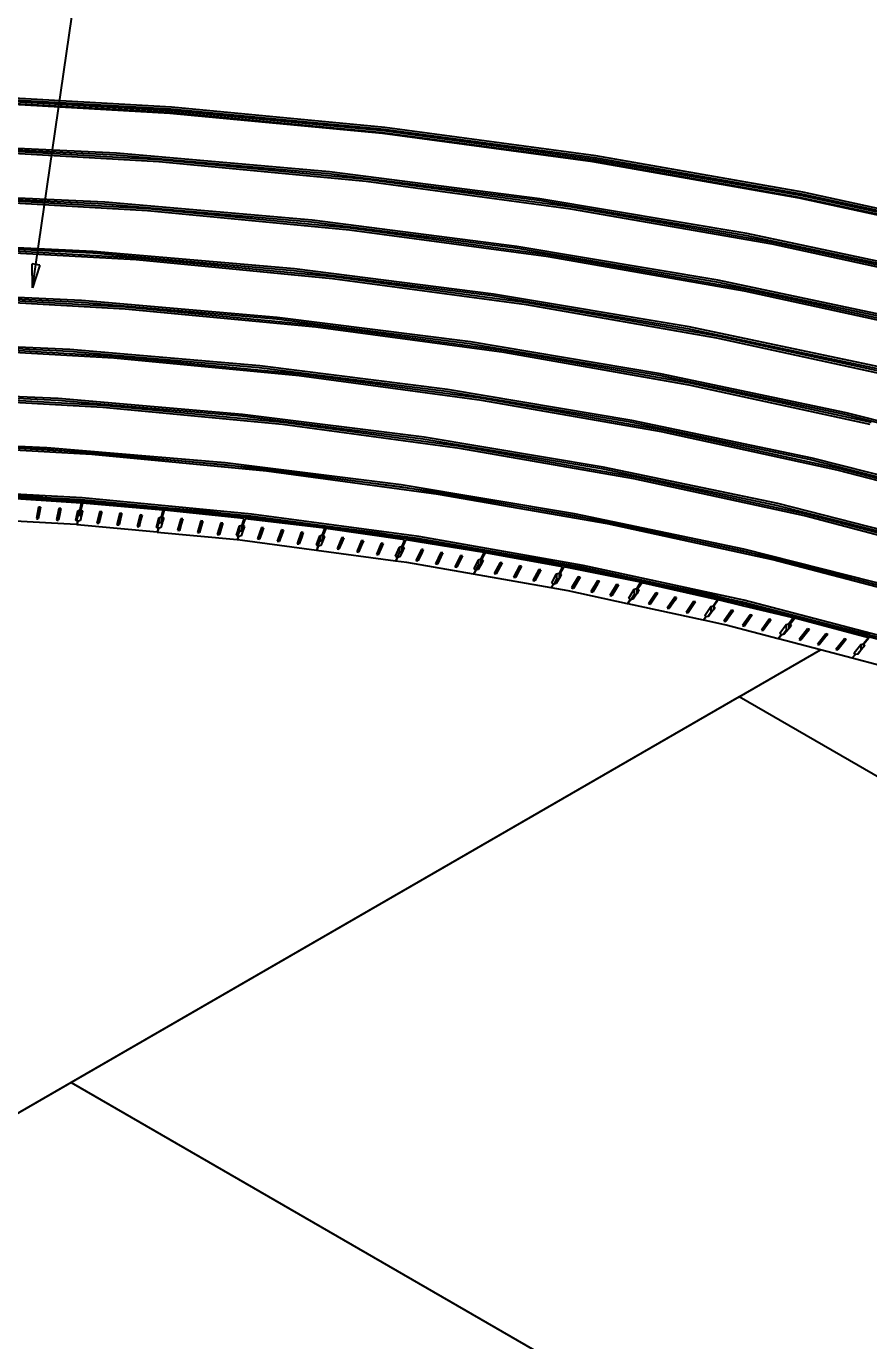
# Model space of a CAD drawing. Header units: centimetres. Extents: x -292707 to 138715, y -53922 to 66277.
# Drawn here: x 87452 to 88699, y -13371 to -11426 of the extents above; entities that cross this region are included whole.
import ezdxf
from ezdxf import colors
from ezdxf.entities.mleader import LeaderData, LeaderLine
from ezdxf.math import Vec2, Vec3

# ---------------------------------------------------------------- set-up
doc = ezdxf.new("R2010")
doc.units = ezdxf.units.CM
doc.layers.add('A-ALINE-7', color=119, linetype='Continuous')
doc.styles.add('Scale 500', font='GOTHICB.TTF', dxfattribs={"height": 175})

# ---------------------------------------------------------------- blocks, each defined once
blk = doc.blocks.new('A$Cbf84a4b9')
at = {"layer": 'A-ALINE-7'}
for p, q in [((6421.3, 8953.1), (6103.1, 8971.2)), ((6422.1, 8955.4), (6103.5, 8973.5)), ((6422.8, 8958.3), (6103.9, 8976.4)), ((6420.4, 8949.1), (6102.6, 8967.2)), ((6420.7, 8950.3), (6102.7, 8968.3)), ((6736.9, 8923.1), (6421.3, 8953.1)), ((6737.9, 8925.3), (6422.1, 8955.4)), ((6738.9, 8928.1), (6422.8, 8958.3)), ((6735.5, 8919.1), (6420.4, 8949.1)), ((6735.9, 8920.2), (6420.7, 8950.3)), ((7046.5, 8877.2), (6735.5, 8919.1)), ((7047, 8878.4), (6735.9, 8920.2)), ((7048.3, 8881.1), (6736.9, 8923.1)), ((7049.6, 8883.3), (6737.9, 8925.3)), ((7051, 8886.1), (6738.9, 8928.1)), ((6341.1, 8887.3), (6023.8, 8902.7)), ((6341.8, 8890.2), (6024.1, 8905.6)), ((6404.1, 8877.5), (6094.4, 8895.1)), ((6404.7, 8880.4), (6094.8, 8898)), ((6656, 8859.7), (6341.1, 8887.3)), ((6657.1, 8862.6), (6341.8, 8890.2)), ((6711.1, 8848.3), (6404.1, 8877.5)), ((6712.1, 8851.1), (6404.7, 8880.4)), ((7352.1, 8823.7), (7046.5, 8877.2)), ((7352.7, 8824.8), (7047, 8878.4)), ((7354.3, 8827.6), (7048.3, 8881.1)), ((7355.9, 8829.7), (7049.6, 8883.3)), ((7357.6, 8832.4), (7051, 8886.1)), ((6967, 8820), (6656, 8859.7)), ((6968.4, 8822.8), (6657.1, 8862.6)), ((7014.1, 8807.5), (6711.1, 8848.3)), ((7015.4, 8810.3), (6712.1, 8851.1)), ((6323.8, 8814.7), (6015, 8829.6)), ((6324.5, 8817.5), (6015.4, 8832.4)), ((6387.5, 8804.8), (6086.1, 8821.9)), ((6388.2, 8807.7), (6086.5, 8824.8)), ((6631.2, 8790.8), (6324.5, 8817.5)), ((7272.7, 8768.4), (6967, 8820)), ((7274.4, 8771.1), (6968.4, 8822.8)), ((7650.9, 8758.8), (7352.1, 8823.7)), ((7651.7, 8759.8), (7352.7, 8824.8)), ((7653.6, 8762.5), (7354.3, 8827.6)), ((7655.4, 8764.6), (7355.9, 8829.7)), ((7657.4, 8767.2), (7357.6, 8832.4)), ((6630.1, 8787.9), (6323.8, 8814.7)), ((6686.3, 8776.3), (6387.5, 8804.8)), ((6687.3, 8779.2), (6388.2, 8807.7)), ((7311.9, 8755.3), (7014.1, 8807.5)), ((7313.5, 8758.1), (7015.4, 8810.3)), ((6932.7, 8749.4), (6630.1, 8787.9)), ((6934, 8752.2), (6631.2, 8790.8)), ((6981.2, 8736.6), (6686.3, 8776.3)), ((6982.5, 8739.4), (6687.3, 8779.2)), ((6307.2, 8744.9), (6006.7, 8759.3)), ((7571.8, 8705.1), (7272.7, 8768.4)), ((7573.8, 8707.8), (7274.4, 8771.1)), ((7605, 8694.7), (7313.5, 8758.1)), ((6306.5, 8742), (6006.4, 8756.4)), ((6370.9, 8732.1), (6077.8, 8748.7)), ((6371.6, 8734.9), (6078.2, 8751.6)), ((6604.3, 8716.1), (6306.5, 8742)), ((6605.3, 8719), (6307.2, 8744.9)), ((7230.1, 8699.3), (6932.7, 8749.4)), ((7231.8, 8702), (6934, 8752.2)), ((7272.6, 8688.6), (6982.5, 8739.4)), ((7603.1, 8692.1), (7311.9, 8755.3)), ((6661.5, 8704.4), (6370.9, 8732.1)), ((6662.5, 8707.2), (6371.6, 8734.9)), ((6899.7, 8681.6), (6605.3, 8719)), ((7271, 8685.9), (6981.2, 8736.6)), ((6898.4, 8678.8), (6604.3, 8716.1)), ((6948.4, 8665.8), (6661.5, 8704.4)), ((6949.6, 8668.6), (6662.5, 8707.2)), ((7521.1, 8637.9), (7230.1, 8699.3)), ((7523.1, 8640.5), (7231.8, 8702)), ((6289.2, 8669.4), (5997.7, 8683.2)), ((6289.9, 8672.2), (5998, 8686.1)), ((7187.5, 8630.2), (6898.4, 8678.8)), ((7189.2, 8632.9), (6899.7, 8681.6)), ((7554.4, 8624.3), (7271, 8685.9)), ((7556.4, 8627), (7272.6, 8688.6)), ((6354.4, 8659.3), (6069.6, 8675.5)), ((6355, 8662.2), (6069.9, 8678.4)), ((6578.4, 8644.3), (6289.2, 8669.4)), ((6579.4, 8647.1), (6289.9, 8672.2)), ((6636.7, 8632.4), (6354.4, 8659.3)), ((6637.7, 8635.2), (6355, 8662.2)), ((7230.2, 8616.4), (6948.4, 8665.8)), ((7231.8, 8619.1), (6949.6, 8668.6)), ((6864.1, 8608.2), (6578.4, 8644.3)), ((6865.5, 8611), (6579.4, 8647.1)), ((6915.5, 8594.9), (6636.7, 8632.4)), ((6916.8, 8597.7), (6637.7, 8635.2)), ((7470.4, 8570.6), (7187.5, 8630.2)), ((7472.4, 8573.2), (7189.2, 8632.9)), ((6272, 8596.7), (5989.1, 8610.1)), ((6272.6, 8599.6), (5989.4, 8612.9)), ((6337.8, 8586.6), (6061.3, 8602.3)), ((6338.4, 8589.4), (6061.6, 8605.2)), ((7145, 8561.1), (6864.1, 8608.2)), ((7146.7, 8563.8), (6865.5, 8611)), ((7505.8, 8556.5), (7230.2, 8616.4)), ((7507.7, 8559.2), (7231.8, 8619.1)), ((6552.6, 8572.5), (6272, 8596.7)), ((6553.7, 8575.3), (6272.6, 8599.6)), ((6612, 8560.5), (6337.8, 8586.6)), ((6612.9, 8563.3), (6338.4, 8589.4)), ((7189.3, 8546.9), (6915.5, 8594.9)), ((7190.9, 8549.7), (6916.8, 8597.7)), ((6829.9, 8537.5), (6552.6, 8572.5)), ((6831.3, 8540.3), (6553.7, 8575.3)), ((6883.9, 8526.8), (6612.9, 8563.3)), ((7421.8, 8506), (7146.7, 8563.8)), ((6882.6, 8524), (6612, 8560.5)), ((7419.8, 8503.3), (7145, 8561.1)), ((7457.2, 8488.7), (7189.3, 8546.9)), ((7459.1, 8491.4), (7190.9, 8549.7)), ((6254.7, 8524), (5980.5, 8536.9)), ((6255.4, 8526.9), (5980.8, 8539.8)), ((6321.2, 8513.8), (6053, 8529.1)), ((6321.9, 8516.7), (6053.3, 8532)), ((6526.9, 8500.7), (6254.7, 8524)), ((6527.9, 8503.5), (6255.4, 8526.9)), ((7102.5, 8492), (6829.9, 8537.5)), ((7104.2, 8494.7), (6831.3, 8540.3)), ((7148.5, 8477.5), (6882.6, 8524)), ((7150.1, 8480.2), (6883.9, 8526.8)), ((6587.2, 8488.5), (6321.2, 8513.8)), ((6588.2, 8491.3), (6321.9, 8516.7)), ((6797.1, 8469.7), (6527.9, 8503.5)), ((7689.7, 8437.6), (7421.8, 8506)), ((6795.7, 8466.9), (6526.9, 8500.7)), ((6849.7, 8453.2), (6587.2, 8488.5)), ((6851, 8456), (6588.2, 8491.3)), ((7369.3, 8436), (7102.5, 8492)), ((7371.3, 8438.7), (7104.2, 8494.7)), ((7687.4, 8435.1), (7419.8, 8503.3)), ((6238.3, 8454.2), (5972.3, 8466.6)), ((7060.1, 8422.8), (6795.7, 8466.9)), ((7061.8, 8425.6), (6797.1, 8469.7)), ((7408.6, 8421), (7148.5, 8477.5)), ((7410.5, 8423.6), (7150.1, 8480.2)), ((6237.6, 8451.4), (5972, 8463.7)), ((6305.3, 8444), (6045, 8458.8)), ((6306, 8446.8), (6045.3, 8461.6)), ((6501.2, 8428.9), (6237.6, 8451.4)), ((6502.2, 8431.7), (6238.3, 8454.2)), ((6564.4, 8422.2), (6306, 8446.8)), ((7107.6, 8408), (6849.7, 8453.2)), ((7109.3, 8410.7), (6851, 8456)), ((6563.4, 8419.4), (6305.3, 8444)), ((6761.6, 8396.2), (6501.2, 8428.9)), ((6763, 8399), (6502.2, 8431.7)), ((7629, 8369.9), (7369.3, 8436)), ((7631.3, 8372.5), (7371.3, 8438.7)), ((6818.1, 8385.1), (6563.4, 8419.4)), ((6819.4, 8387.9), (6564.4, 8422.2)), ((7318.8, 8368.7), (7060.1, 8422.8)), ((7320.7, 8371.4), (7061.8, 8425.6)), ((7359.9, 8353.2), (7107.6, 8408)), ((7361.8, 8355.8), (7109.3, 8410.7)), ((7661.7, 8354.7), (7408.6, 8421)), ((7663.9, 8357.3), (7410.5, 8423.6)), ((6221.1, 8381.6), (5963.8, 8393.4)), ((6290, 8376.9), (6037.3, 8391.3)), ((6290, 8374.5), (6037.3, 8388.8)), ((6290.7, 8379.8), (6037.7, 8394.2)), ((7017.7, 8353.7), (6761.6, 8396.2)), ((7019.4, 8356.4), (6763, 8399)), ((7070, 8344), (6819.4, 8387.9)), ((6289.4, 8372), (6170.2, 8380)), ((6476.5, 8359.8), (6221.1, 8381.6)), ((6289.4, 8372), (6287.4, 8362.3)), ((6289.4, 8366.3), (6289.4, 8372)), ((6540.5, 8353), (6290, 8376.9)), ((6540.5, 8350.6), (6290, 8374.5)), ((6290, 8366.7), (6290, 8374.5)), ((6291.3, 8371.9), (6290, 8366.7)), ((6541.5, 8355.9), (6290.7, 8379.8)), ((6410.1, 8361.7), (6291.3, 8371.9)), ((7068.4, 8341.3), (6818.1, 8385.1)), ((7570.6, 8304.8), (7318.8, 8368.7)), ((7572.9, 8307.3), (7320.7, 8371.4)), ((6226.3, 8366.4), (6222.9, 8349.2)), ((6222.9, 8349.2), (6224.5, 8349.1)), ((6226.3, 8358.2), (6224.5, 8349.1)), ((6224.5, 8349.1), (6225.8, 8349)), ((6227.7, 8358.1), (6225.8, 8349)), ((6229.3, 8366.2), (6226.3, 8366.4)), ((6226.3, 8366.4), (6226.3, 8358.2)), ((6227.7, 8358.1), (6226.3, 8358.2)), ((6229.3, 8366.2), (6227.7, 8358.1)), ((6256.1, 8364.4), (6252.7, 8347.2)), ((6256.1, 8356.2), (6254.3, 8347.1)), ((6257.5, 8356.1), (6255.6, 8347)), ((6259.1, 8364.2), (6256.1, 8364.4)), ((6256.1, 8364.4), (6256.1, 8356.2)), ((6257.5, 8356.1), (6256.1, 8356.2)), ((6259.1, 8364.2), (6257.5, 8356.1)), ((6281.3, 8347), (6284.1, 8360.7)), ((6282.8, 8345.9), (6284.1, 8352.6)), ((6284.1, 8360.7), (6287.4, 8362.3)), ((6284.1, 8360.7), (6284.1, 8352.6)), ((6284.1, 8352.6), (6287.4, 8354.1)), ((6287.4, 8362.3), (6287.4, 8354.1)), ((6287.4, 8354.1), (6288.2, 8358.1)), ((6288.6, 8349.2), (6287.9, 8346.5)), ((6288.2, 8358.1), (6288.6, 8361.5)), ((6288.6, 8361.5), (6289.4, 8365.5)), ((6288.6, 8361.5), (6288.6, 8349.2)), ((6289.4, 8352.4), (6288.6, 8349.2)), ((6289.4, 8364.2), (6288.9, 8362.1)), ((6288.9, 8362.1), (6291.4, 8360.2)), ((6288.9, 8362.1), (6288.9, 8354)), ((6288.9, 8354), (6289.4, 8353.6)), ((6289.9, 8366.3), (6289.4, 8366.3)), ((6289.4, 8365.5), (6289.4, 8366.3)), ((6289.9, 8366.3), (6289.4, 8364.2)), ((6289.4, 8365.5), (6289.4, 8364.2)), ((6289.4, 8353.6), (6289.4, 8352.4)), ((6289.4, 8353.6), (6289.6, 8353.4)), ((6289.6, 8353.4), (6289.4, 8352.4)), ((6291.4, 8360.2), (6289.6, 8353.4)), ((6290, 8366.7), (6289.9, 8366.3)), ((6317.1, 8359.7), (6312.7, 8342.6)), ((6317.1, 8351.6), (6314.7, 8342.4)), ((6318, 8351.5), (6315.6, 8342.4)), ((6320, 8359.5), (6317.1, 8359.7)), ((6317.1, 8359.7), (6317.1, 8351.6)), ((6318, 8351.5), (6317.1, 8351.6)), ((6320, 8359.5), (6318, 8351.5)), ((6346.7, 8357.2), (6342.3, 8340.1)), ((6346.7, 8349), (6344.4, 8339.9)), ((6347.7, 8349), (6345.3, 8339.8)), ((6349.7, 8357), (6346.7, 8357.2)), ((6346.7, 8357.2), (6346.7, 8349)), ((6347.7, 8349), (6346.7, 8349)), ((6349.7, 8357), (6347.7, 8349)), ((6376.4, 8354.7), (6372, 8337.5)), ((6379.4, 8354.4), (6376.4, 8354.7)), ((6376.4, 8354.7), (6376.4, 8346.5)), ((6379.4, 8354.4), (6377.3, 8346.4)), ((6400.6, 8336.8), (6404.2, 8350.5)), ((6404.2, 8350.5), (6407.6, 8352)), ((6404.2, 8350.5), (6404.2, 8342.4)), ((6410.1, 8361.7), (6407.6, 8352)), ((6407.6, 8352), (6407.6, 8343.8)), ((6407.6, 8343.8), (6408.6, 8347.8)), ((6408.6, 8347.8), (6409, 8350.6)), ((6410.1, 8355.4), (6409, 8351.9)), ((6409, 8351.9), (6411.4, 8349.9)), ((6409, 8351.9), (6409, 8350.6)), ((6409, 8350.6), (6409, 8343.7)), ((6411.4, 8349.9), (6409.4, 8343.4)), ((6410.1, 8355.4), (6410.1, 8361.7)), ((6411.9, 8361.5), (6410.1, 8355.4)), ((6530.1, 8349.4), (6411.9, 8361.5)), ((6437, 8349), (6431.7, 8331.9)), ((6440, 8348.7), (6437, 8349)), ((6437, 8349), (6437, 8340.8)), ((6440, 8348.7), (6437.5, 8340.8)), ((6728.9, 8328.4), (6476.5, 8359.8)), ((6530.1, 8349.4), (6527.1, 8339.7)), ((6530.1, 8343.8), (6530.1, 8349.4)), ((6532, 8349.1), (6530.1, 8343.8)), ((6540.5, 8348.1), (6532, 8349.1)), ((6787.8, 8319.8), (6540.5, 8353)), ((6787.8, 8317.3), (6540.5, 8350.6)), ((6540.5, 8348.1), (6540.5, 8350.6)), ((6649.4, 8334.9), (6540.5, 8348.1)), ((6789.1, 8322.6), (6541.5, 8355.9)), ((7268.3, 8301.4), (7017.7, 8353.7)), ((7270.3, 8304.1), (7019.4, 8356.4)), ((7605.4, 8288.9), (7359.9, 8353.2)), ((7607.7, 8291.5), (7361.8, 8355.8)), ((6281.7, 8340.4), (6163.5, 8347.1)), ((6252.7, 8347.2), (6254.3, 8347.1)), ((6254.3, 8347.1), (6255.6, 8347)), ((6282.8, 8345.9), (6281.3, 8347)), ((6283, 8340.3), (6281.7, 8340.4)), ((6284, 8345.1), (6282.8, 8345.9)), ((6284, 8345.1), (6283, 8340.3)), ((6283.2, 8340.2), (6283, 8340.3)), ((6284, 8343), (6283.2, 8340.2)), ((6401.7, 8329), (6283.2, 8340.2)), ((6284, 8345.1), (6284, 8343)), ((6284.5, 8345), (6284, 8343)), ((6287.9, 8346.5), (6284.5, 8345)), ((6312.7, 8342.6), (6314.7, 8342.4)), ((6314.7, 8342.4), (6315.6, 8342.4)), ((6342.3, 8340.1), (6344.4, 8339.9)), ((6344.4, 8339.9), (6345.3, 8339.8)), ((6372, 8337.5), (6374.1, 8337.4)), ((6376.4, 8346.5), (6374.1, 8337.4)), ((6374.1, 8337.4), (6375, 8337.3)), ((6377.3, 8346.4), (6375, 8337.3)), ((6377.3, 8346.4), (6376.4, 8346.5)), ((6402.4, 8335.5), (6400.6, 8336.8)), ((6403.2, 8334.9), (6401.7, 8329)), ((6401.9, 8328.9), (6401.7, 8329)), ((6403.2, 8333.2), (6401.9, 8328.9)), ((6520.3, 8317.7), (6401.9, 8328.9)), ((6402.4, 8335.5), (6404.2, 8342.4)), ((6403.2, 8334.9), (6402.4, 8335.5)), ((6403.2, 8334.9), (6403.2, 8333.2)), ((6403.7, 8334.8), (6403.2, 8333.2)), ((6407.2, 8336.2), (6403.7, 8334.8)), ((6404.2, 8342.4), (6407.6, 8343.8)), ((6409, 8342.3), (6407.2, 8336.2)), ((6409, 8343.7), (6409, 8343.6)), ((6409, 8343.6), (6409, 8342.3)), ((6409, 8343.6), (6409.4, 8343.4)), ((6409.4, 8343.4), (6409, 8342.3)), ((6431.7, 8331.9), (6434.2, 8331.7)), ((6437, 8340.8), (6434.2, 8331.7)), ((6434.2, 8331.7), (6434.7, 8331.6)), ((6437.5, 8340.8), (6434.7, 8331.6)), ((6437.5, 8340.8), (6437, 8340.8)), ((6466.5, 8345.9), (6461.3, 8328.9)), ((6461.3, 8328.9), (6463.7, 8328.6)), ((6466.5, 8337.8), (6463.7, 8328.6)), ((6463.7, 8328.6), (6464.2, 8328.6)), ((6467, 8337.7), (6464.2, 8328.6)), ((6469.5, 8345.6), (6466.5, 8345.9)), ((6466.5, 8345.9), (6466.5, 8337.8)), ((6467, 8337.7), (6466.5, 8337.8)), ((6469.5, 8345.6), (6467, 8337.7)), ((6496.1, 8342.9), (6490.8, 8325.8)), ((6496.1, 8334.7), (6493.2, 8325.6)), ((6496.6, 8334.7), (6493.8, 8325.5)), ((6499, 8342.6), (6496.1, 8342.9)), ((6496.1, 8342.9), (6496.1, 8334.7)), ((6496.6, 8334.7), (6496.1, 8334.7)), ((6499, 8342.6), (6496.6, 8334.7)), ((6519.4, 8324.6), (6523.6, 8338.3)), ((6521.4, 8323), (6523.6, 8330.1)), ((6523.6, 8338.3), (6527.1, 8339.7)), ((6523.6, 8338.3), (6523.6, 8330.1)), ((6523.6, 8330.1), (6527.1, 8331.5)), ((6528.6, 8331.3), (6525.9, 8323.9)), ((6527.1, 8339.7), (6527.1, 8331.5)), ((6527.1, 8331.5), (6528.3, 8335.5)), ((6528.3, 8335.5), (6528.5, 8336.7)), ((6530.1, 8343.8), (6528.5, 8339.5)), ((6528.5, 8339.5), (6530.8, 8337.5)), ((6528.5, 8339.5), (6528.5, 8336.7)), ((6528.5, 8336.7), (6528.5, 8331.4)), ((6528.5, 8331.4), (6528.6, 8331.3)), ((6530.8, 8337.5), (6528.6, 8331.3)), ((6556.4, 8336.1), (6550.2, 8319.2)), ((6559.3, 8335.8), (6556.4, 8336.1)), ((6556.4, 8336.1), (6556.4, 8328)), ((6559.3, 8335.8), (6556.5, 8328)), ((6585.7, 8332.6), (6579.6, 8315.6)), ((6588.7, 8332.2), (6585.7, 8332.6)), ((6585.7, 8332.6), (6585.7, 8324.4)), ((6588.7, 8332.2), (6585.8, 8324.4)), ((6615.1, 8329), (6608.9, 8312.1)), ((6618, 8328.6), (6615.1, 8329)), ((6615.1, 8329), (6615.1, 8320.8)), ((6618, 8328.6), (6615.2, 8320.8)), ((6649.4, 8334.9), (6645.9, 8325.3)), ((6649.4, 8329.5), (6647.5, 8325)), ((6649.4, 8329.5), (6649.4, 8334.9)), ((6651.6, 8334.6), (6649.4, 8329.5)), ((6768.1, 8317.9), (6651.6, 8334.6)), ((6977, 8287.3), (6728.9, 8328.4)), ((7313.2, 8288.1), (7068.4, 8341.3)), ((7315.1, 8290.7), (7070, 8344)), ((6490.8, 8325.8), (6493.2, 8325.6)), ((6493.2, 8325.6), (6493.8, 8325.5)), ((6521.4, 8323), (6519.4, 8324.6)), ((6521.8, 8322.6), (6520.3, 8317.7)), ((6520.5, 8317.6), (6520.3, 8317.7)), ((6521.8, 8321.2), (6520.5, 8317.6)), ((6528.1, 8316.9), (6520.5, 8317.6)), ((6521.8, 8322.6), (6521.4, 8323)), ((6521.8, 8322.6), (6521.8, 8321.2)), ((6522.3, 8322.6), (6521.8, 8321.2)), ((6525.9, 8323.9), (6522.3, 8322.6)), ((6637.5, 8302.2), (6528.1, 8316.9)), ((6550.2, 8319.2), (6553.1, 8318.8)), ((6556.4, 8328), (6553.1, 8318.8)), ((6556.5, 8328), (6553.1, 8318.8)), ((6553.1, 8318.8), (6553.1, 8318.8)), ((6556.5, 8328), (6556.4, 8328)), ((6579.6, 8315.6), (6582.4, 8315.3)), ((6585.7, 8324.4), (6582.4, 8315.3)), ((6582.4, 8315.3), (6582.5, 8315.3)), ((6585.8, 8324.4), (6582.5, 8315.3)), ((6585.8, 8324.4), (6585.7, 8324.4)), ((6608.9, 8312.1), (6611.8, 8311.7)), ((6615.1, 8320.8), (6611.8, 8311.7)), ((6611.8, 8311.7), (6611.9, 8311.7)), ((6615.2, 8320.8), (6611.9, 8311.7)), ((6615.2, 8320.8), (6615.1, 8320.8)), ((6637.4, 8310.4), (6642.4, 8323.9)), ((6639.7, 8308.4), (6637.4, 8310.4)), ((6639.7, 8308.4), (6642.4, 8315.7)), ((6644, 8309.5), (6640.3, 8308.2)), ((6642.4, 8323.9), (6645.9, 8325.3)), ((6642.4, 8323.9), (6642.4, 8315.7)), ((6642.4, 8315.7), (6645.9, 8317.1)), ((6647.5, 8317.8), (6644, 8309.5)), ((6645.9, 8325.3), (6645.9, 8317.1)), ((6645.9, 8317.1), (6647.4, 8321)), ((6647.4, 8321), (6647.5, 8321.9)), ((6647.5, 8325), (6649.7, 8322.9)), ((6647.5, 8325), (6647.5, 8321.9)), ((6649.7, 8322.9), (6647.5, 8317.8)), ((6647.5, 8321.9), (6647.5, 8317.8)), ((6675.2, 8321.1), (6668, 8304.3)), ((6675.2, 8313.9), (6670.9, 8303.9)), ((6678.1, 8320.7), (6675.2, 8321.1)), ((6675.2, 8321.1), (6675.2, 8313.9)), ((6678.1, 8320.7), (6675.2, 8313.9)), ((6704.3, 8316.9), (6697.1, 8300.1)), ((6704.3, 8309.7), (6700, 8299.7)), ((6707.2, 8316.5), (6704.3, 8316.9)), ((6704.3, 8316.9), (6704.3, 8309.7)), ((6707.2, 8316.5), (6704.3, 8309.7)), ((6733.4, 8312.8), (6726.2, 8295.9)), ((6736.4, 8312.3), (6733.4, 8312.8)), ((6733.4, 8312.8), (6733.4, 8305.6)), ((6736.4, 8312.3), (6733.4, 8305.6)), ((6768.1, 8317.9), (6764, 8308.4)), ((6768.1, 8313.7), (6765.4, 8308.2)), ((6768.1, 8313.7), (6768.1, 8317.9)), ((6770, 8317.6), (6768.1, 8313.7)), ((6787.8, 8314.8), (6770, 8317.6)), ((7030.7, 8277.2), (6787.8, 8319.8)), ((7030.7, 8274.8), (6787.8, 8317.3)), ((6787.8, 8314.8), (6787.8, 8317.3)), ((6885.5, 8298.9), (6787.8, 8314.8)), ((7032.4, 8280), (6789.1, 8322.6)), ((6639.7, 8308.3), (6637.5, 8302.2)), ((6637.7, 8302.2), (6637.5, 8302.2)), ((6639.7, 8306.9), (6637.7, 8302.2)), ((6754.6, 8286.4), (6637.7, 8302.2)), ((6639.7, 8308.3), (6639.7, 8308.4)), ((6639.7, 8308.3), (6639.7, 8306.9)), ((6640.3, 8308.2), (6639.7, 8306.9)), ((6668, 8304.3), (6670.9, 8303.9)), ((6697.1, 8300.1), (6700, 8299.7)), ((6726.2, 8295.9), (6729.1, 8295.5)), ((6733.4, 8305.6), (6729.1, 8295.5)), ((6754.6, 8293.7), (6760.4, 8307.1)), ((6756.8, 8291.6), (6754.6, 8293.7)), ((6756.8, 8291.6), (6754.6, 8286.4)), ((6756.8, 8290.5), (6754.8, 8286.4)), ((6756.8, 8290.6), (6760.4, 8299)), ((6756.8, 8291.6), (6756.8, 8290.6)), ((6757.3, 8291.5), (6756.8, 8290.5)), ((6756.8, 8290.6), (6756.8, 8290.5)), ((6761, 8292.7), (6757.3, 8291.5)), ((6760.4, 8307.1), (6764, 8308.4)), ((6760.4, 8307.1), (6760.4, 8299)), ((6760.4, 8299), (6764, 8300.2)), ((6765.4, 8301.8), (6761, 8292.7)), ((6764, 8308.4), (6764, 8300.2)), ((6764, 8300.2), (6765.4, 8303.5)), ((6765.4, 8308.2), (6767.5, 8306)), ((6765.4, 8308.2), (6765.4, 8303.5)), ((6767.5, 8306), (6765.4, 8301.8)), ((6765.4, 8303.5), (6765.4, 8301.8)), ((6792.9, 8303.7), (6784.8, 8287.1)), ((6792.9, 8297.3), (6787.6, 8286.6)), ((6795.7, 8303.3), (6792.9, 8303.7)), ((6792.9, 8303.7), (6792.9, 8297.3)), ((6795.7, 8303.3), (6792.9, 8297.3)), ((6821.7, 8299.1), (6813.6, 8282.4)), ((6821.7, 8292.6), (6816.5, 8281.9)), ((6824.6, 8298.6), (6821.7, 8299.1)), ((6821.7, 8299.1), (6821.7, 8292.6)), ((6824.6, 8298.6), (6821.7, 8292.6)), ((6850.6, 8294.4), (6842.5, 8277.7)), ((6853.5, 8293.9), (6850.6, 8294.4)), ((6850.6, 8294.4), (6850.6, 8288)), ((6853.5, 8293.9), (6850.6, 8288)), ((6877.3, 8288.3), (6881, 8289.5)), ((6885.5, 8298.9), (6881, 8289.5)), ((6881, 8289.5), (6881, 8281.3)), ((6885.5, 8295.3), (6882.3, 8289.3)), ((6885.5, 8295.3), (6885.5, 8298.9)), ((6887.3, 8298.6), (6885.5, 8295.3)), ((7001.9, 8278), (6887.3, 8298.6)), ((7512.3, 8239.6), (7268.3, 8301.4)), ((7514.6, 8242.2), (7270.3, 8304.1)), ((7553.7, 8228.3), (7315.1, 8290.7)), ((6754.8, 8286.4), (6754.6, 8286.4)), ((6771.3, 8284.2), (6754.8, 8286.4)), ((6870, 8266.9), (6771.3, 8284.2)), ((6784.8, 8287.1), (6787.6, 8286.6)), ((6813.6, 8282.4), (6816.5, 8281.9)), ((6842.5, 8277.7), (6845.4, 8277.2)), ((6850.6, 8288), (6845.4, 8277.2)), ((6872.9, 8272.8), (6870, 8266.9)), ((6872.9, 8271.8), (6870.2, 8266.9)), ((6870.8, 8274.9), (6877.3, 8288.3)), ((6872.9, 8272.8), (6870.8, 8274.9)), ((6872.9, 8272.8), (6872.9, 8271.8)), ((6873.3, 8272.7), (6872.9, 8271.8)), ((6873.7, 8272.8), (6873.3, 8272.7)), ((6873.7, 8272.8), (6877.3, 8280.1)), ((6877.1, 8273.9), (6873.7, 8272.8)), ((6882.3, 8283.4), (6877.1, 8273.9)), ((6877.3, 8288.3), (6877.3, 8280.1)), ((6877.3, 8280.1), (6881, 8281.3)), ((6881, 8281.3), (6882.3, 8284)), ((6882.3, 8289.3), (6884.2, 8287.1)), ((6882.3, 8289.3), (6882.3, 8284)), ((6884.2, 8287.1), (6882.3, 8283.4)), ((6882.3, 8284), (6882.3, 8283.4)), ((6909.5, 8284.3), (6900.5, 8267.8)), ((6909.5, 8278.5), (6903.4, 8267.3)), ((6912.3, 8283.8), (6909.5, 8284.3)), ((6909.5, 8284.3), (6909.5, 8278.5)), ((6912.3, 8283.8), (6909.5, 8278.5)), ((6938.1, 8279.2), (6929.2, 8262.7)), ((6938.1, 8273.4), (6932, 8262.1)), ((6941, 8278.7), (6938.1, 8279.2)), ((6938.1, 8279.2), (6938.1, 8273.4)), ((6941, 8278.7), (6938.1, 8273.4)), ((6966.8, 8274), (6957.8, 8257.5)), ((6969.6, 8273.5), (6966.8, 8274)), ((6966.8, 8274), (6966.8, 8268.2)), ((6969.6, 8273.5), (6966.8, 8268.2)), ((7219.9, 8236.7), (6977, 8287.3)), ((7001.9, 8278), (6996.8, 8268.6)), ((7001.9, 8274.5), (6998.2, 8268.4)), ((7001.9, 8274.5), (7001.9, 8278)), ((7003.8, 8277.6), (7001.9, 8274.5)), ((7030.7, 8272.2), (7003.8, 8277.6)), ((7268.4, 8225.6), (7030.7, 8277.2)), ((7268.4, 8223.1), (7030.7, 8274.8)), ((7030.7, 8272.2), (7030.7, 8274.8)), ((7117.2, 8255), (7030.7, 8272.2)), ((7270.3, 8228.3), (7032.4, 8280)), ((7551.5, 8225.7), (7313.2, 8288.1)), ((6870.2, 8266.9), (6870, 8266.9)), ((6985, 8246.7), (6870.2, 8266.9)), ((6900.5, 8267.8), (6903.4, 8267.3)), ((6929.2, 8262.7), (6932, 8262.1)), ((6957.8, 8257.5), (6960.7, 8257)), ((6966.8, 8268.2), (6960.7, 8257)), ((6987.9, 8252.1), (6985, 8246.7)), ((6987.9, 8251.2), (6985.2, 8246.7)), ((6985.9, 8254.2), (6993.1, 8267.5)), ((6987.9, 8252.1), (6985.9, 8254.2)), ((6987.9, 8252.1), (6987.9, 8251.2)), ((6988.4, 8252), (6987.9, 8251.2)), ((6989.2, 8252.2), (6988.4, 8252)), ((6989.2, 8252.2), (6993.1, 8259.3)), ((6992.2, 8253.1), (6989.2, 8252.2)), ((6996.6, 8260.4), (6992.2, 8253.1)), ((6993.1, 8267.5), (6996.8, 8268.6)), ((6993.1, 8267.5), (6993.1, 8259.3)), ((6993.1, 8259.3), (6996.6, 8260.4)), ((6996.8, 8260.8), (6996.6, 8260.4)), ((6996.8, 8268.6), (6996.8, 8260.8)), ((6998.2, 8263.1), (6996.8, 8260.8)), ((6998.2, 8268.4), (7000, 8266.1)), ((6998.2, 8268.4), (6998.2, 8263.1)), ((7000, 8266.1), (6998.2, 8263.1)), ((7025.1, 8263), (7015.3, 8246.6)), ((7025.1, 8257.7), (7018.2, 8246)), ((7028, 8262.4), (7025.1, 8263)), ((7025.1, 8263), (7025.1, 8257.7)), ((7028, 8262.4), (7025.1, 8257.7)), ((7053.5, 8257.3), (7043.7, 8240.9)), ((7053.5, 8252), (7046.5, 8240.4)), ((7056.3, 8256.7), (7053.5, 8257.3)), ((7053.5, 8257.3), (7053.5, 8252)), ((7056.3, 8256.7), (7053.5, 8252)), ((7081.8, 8251.6), (7072, 8235.3)), ((7084.7, 8251.1), (7081.8, 8251.6)), ((7081.8, 8251.6), (7081.8, 8246.3)), ((7084.7, 8251.1), (7081.8, 8246.3)), ((7117.2, 8255), (7111.6, 8245.7)), ((7117.2, 8250.7), (7113.5, 8245.3)), ((7117.2, 8250.7), (7117.2, 8255)), ((7119.7, 8254.4), (7117.2, 8250.7)), ((7231.3, 8229), (7119.7, 8254.4)), ((6985.2, 8246.7), (6985, 8246.7)), ((7010.2, 8242.3), (6985.2, 8246.7)), ((7098.1, 8223.2), (7010.2, 8242.3)), ((7015.3, 8246.6), (7018.2, 8246)), ((7043.7, 8240.9), (7046.5, 8240.4)), ((7072, 8235.3), (7074.8, 8234.7)), ((7081.8, 8246.3), (7074.8, 8234.7)), ((7099.9, 8231.5), (7107.8, 8244.6)), ((7101.8, 8229.3), (7099.9, 8231.5)), ((7103.6, 8229.5), (7107.8, 8236.5)), ((7111.3, 8237.4), (7106.3, 8230.2)), ((7107.8, 8244.6), (7111.6, 8245.7)), ((7107.8, 8244.6), (7107.8, 8236.5)), ((7107.8, 8236.5), (7111.3, 8237.4)), ((7111.6, 8237.9), (7111.3, 8237.4)), ((7111.6, 8245.7), (7111.6, 8237.9)), ((7113.2, 8240.2), (7111.6, 8237.9)), ((7113.2, 8240.2), (7113.5, 8240.6)), ((7113.5, 8240.6), (7113.2, 8240.2)), ((7113.5, 8245.3), (7115.1, 8243)), ((7113.5, 8245.3), (7113.5, 8240.6)), ((7115.1, 8243), (7113.5, 8240.6)), ((7113.5, 8240.6), (7113.5, 8240.6)), ((7140, 8239.3), (7129, 8223.1)), ((7140, 8234.5), (7131.8, 8222.5)), ((7142.8, 8238.6), (7140, 8239.3)), ((7140, 8239.3), (7140, 8234.5)), ((7142.8, 8238.6), (7140, 8234.5)), ((7167.9, 8232.9), (7156.9, 8216.8)), ((7170.7, 8232.3), (7167.9, 8232.9)), ((7167.9, 8232.9), (7167.9, 8228.2)), ((7170.7, 8232.3), (7167.9, 8228.2)), ((7456.4, 8177), (7219.9, 8236.7)), ((7101.8, 8229.3), (7098.1, 8223.2)), ((7098.4, 8223.2), (7098.1, 8223.2)), ((7101.8, 8228.2), (7098.4, 8223.2)), ((7210.7, 8198.8), (7098.4, 8223.2)), ((7101.8, 8229.3), (7101.8, 8228.2)), ((7102.5, 8229.2), (7101.8, 8228.2)), ((7103.6, 8229.5), (7102.5, 8229.2)), ((7106.3, 8230.2), (7103.6, 8229.5)), ((7129, 8223.1), (7131.8, 8222.5)), ((7156.9, 8216.8), (7159.7, 8216.2)), ((7167.9, 8228.2), (7159.7, 8216.2)), ((7195.8, 8226.6), (7184.8, 8210.4)), ((7195.8, 8221.8), (7187.6, 8209.8)), ((7198.6, 8225.9), (7195.8, 8226.6)), ((7195.8, 8226.6), (7195.8, 8221.8)), ((7198.6, 8225.9), (7195.8, 8221.8)), ((7212.4, 8206), (7221.2, 8218.9)), ((7221.2, 8218.9), (7225.1, 8219.9)), ((7221.2, 8218.9), (7221.2, 8210.8)), ((7225.1, 8214.4), (7222.8, 8211.2)), ((7231.3, 8229), (7225.1, 8219.9)), ((7225.1, 8219.9), (7225.1, 8214.4)), ((7225.6, 8215.1), (7225.1, 8214.4)), ((7231.3, 8227.7), (7225.6, 8219.7)), ((7225.6, 8219.7), (7227.3, 8217.4)), ((7225.6, 8219.7), (7225.6, 8215.1)), ((7227.3, 8217.4), (7225.6, 8215.1)), ((7231.3, 8227.7), (7231.3, 8229)), ((7232.1, 8228.8), (7231.3, 8227.7)), ((7268.4, 8220.2), (7232.1, 8228.8)), ((7252, 8213.5), (7240.6, 8197.4)), ((7254.8, 8212.8), (7252, 8213.5)), ((7252, 8213.5), (7252, 8208.9)), ((7254.8, 8212.8), (7252, 8208.9)), ((7499.6, 8165.1), (7268.4, 8225.6)), ((7499.6, 8162.6), (7268.4, 8223.1)), ((7268.4, 8220.2), (7268.4, 8223.1)), ((7343.1, 8202.5), (7268.4, 8220.2)), ((7501.9, 8167.7), (7270.3, 8228.3)), ((7184.8, 8210.4), (7187.6, 8209.8)), ((7214.1, 8203.8), (7210.7, 8198.8)), ((7210.8, 8198.7), (7210.7, 8198.8)), ((7214.1, 8203.4), (7210.8, 8198.7)), ((7243.9, 8191.5), (7210.8, 8198.7)), ((7214.1, 8203.8), (7212.4, 8206)), ((7214.1, 8203.8), (7214.1, 8203.4)), ((7214.3, 8203.7), (7214.1, 8203.4)), ((7216.8, 8204.3), (7214.3, 8203.7)), ((7216.8, 8204.3), (7221.2, 8210.8)), ((7218.2, 8204.6), (7216.8, 8204.3)), ((7222.8, 8211.2), (7218.2, 8204.6)), ((7221.2, 8210.8), (7222.8, 8211.2)), ((7240.6, 8197.4), (7243.4, 8196.8)), ((7252, 8208.9), (7243.4, 8196.8)), ((7279.8, 8206.9), (7268.4, 8190.9)), ((7279.8, 8202.3), (7271.2, 8190.2)), ((7282.5, 8206.2), (7279.8, 8206.9)), ((7279.8, 8206.9), (7279.8, 8202.3)), ((7282.5, 8206.2), (7279.8, 8202.3)), ((7307.5, 8200.3), (7296.2, 8184.3)), ((7307.5, 8195.8), (7298.9, 8183.6)), ((7310.3, 8199.7), (7307.5, 8200.3)), ((7307.5, 8200.3), (7307.5, 8195.8)), ((7310.3, 8199.7), (7307.5, 8195.8)), ((7323.7, 8179.7), (7332.8, 8192.5)), ((7332.8, 8192.5), (7336.7, 8193.4)), ((7332.8, 8192.5), (7332.8, 8184.3)), ((7343.1, 8202.5), (7336.7, 8193.4)), ((7336.7, 8193.4), (7336.7, 8186.2)), ((7343.1, 8198.4), (7338.7, 8192.8)), ((7338.7, 8192.8), (7340.2, 8190.5)), ((7338.7, 8192.8), (7338.7, 8188.7)), ((7343.1, 8198.4), (7343.1, 8202.5)), ((7345.8, 8201.7), (7343.1, 8198.4)), ((7454.7, 8172.6), (7345.8, 8201.7)), ((7321, 8171.4), (7243.9, 8191.5)), ((7268.4, 8190.9), (7271.2, 8190.2)), ((7296.2, 8184.3), (7298.9, 8183.6)), ((7325.3, 8177.4), (7321, 8171.4)), ((7325.3, 8176.2), (7321.4, 8171.3)), ((7325.3, 8177.4), (7323.7, 8179.7)), ((7325.3, 8177.4), (7325.3, 8176.2)), ((7326.1, 8177.1), (7325.3, 8176.2)), ((7327.9, 8177.5), (7326.1, 8177.1)), ((7327.9, 8177.5), (7332.8, 8184.3)), ((7330.1, 8178), (7327.9, 8177.5)), ((7335.7, 8185), (7330.1, 8178)), ((7332.8, 8184.3), (7335.7, 8185)), ((7336.7, 8186.2), (7335.7, 8185)), ((7338.7, 8188.7), (7336.7, 8186.2)), ((7340.2, 8190.5), (7338.7, 8188.7)), ((7364.5, 8185.9), (7351.9, 8170.2)), ((7364.5, 8181.8), (7354.6, 8169.5)), ((7367.3, 8185.2), (7364.5, 8185.9)), ((7364.5, 8185.9), (7364.5, 8181.8)), ((7367.3, 8185.2), (7364.5, 8181.8)), ((7391.8, 8178.6), (7379.1, 8162.9)), ((7391.8, 8174.5), (7381.9, 8162.2)), ((7394.5, 8177.9), (7391.8, 8178.6)), ((7391.8, 8178.6), (7391.8, 8174.5)), ((7394.5, 8177.9), (7391.8, 8174.5)), ((7263.2, 8085.2), (7383.9, 8154.9)), ((7321.4, 8171.3), (7321, 8171.4)), ((7383.9, 8154.9), (7321.4, 8171.3)), ((7351.9, 8170.2), (7354.6, 8169.5)), ((7379.1, 8162.9), (7381.9, 8162.2)), ((7430.7, 8142.7), (7383.9, 8154.9)), ((7419, 8171.3), (7406.3, 8155.6)), ((7406.3, 8155.6), (7409.1, 8154.9)), ((7419, 8167.2), (7409.1, 8154.9)), ((7421.7, 8170.6), (7419, 8171.3)), ((7419, 8171.3), (7419, 8167.2)), ((7421.7, 8170.6), (7419, 8167.2)), ((7433.5, 8150.3), (7443.6, 8162.8)), ((7438.8, 8148.7), (7443.6, 8154.7)), ((7444, 8154.8), (7439, 8148.8)), ((7443.6, 8162.8), (7447.5, 8163.7)), ((7443.6, 8162.8), (7443.6, 8154.7)), ((7443.6, 8154.7), (7444, 8154.8)), ((7447.5, 8159), (7444, 8154.8)), ((7454.7, 8172.6), (7447.5, 8163.7)), ((7447.5, 8163.7), (7447.5, 8159)), ((7448, 8159.6), (7447.5, 8159)), ((7454.7, 8171.6), (7448, 8163.6)), ((7448, 8163.6), (7449.4, 8161.2)), ((7448, 8163.6), (7448, 8159.6)), ((7449.4, 8161.2), (7448, 8159.6)), ((7454.7, 8171.6), (7454.7, 8172.6)), ((7455.4, 8172.4), (7454.7, 8171.6)), ((7431.3, 8143.5), (7430.7, 8142.7)), ((7431.3, 8143.5), (7430.7, 8142.7)), ((7471.4, 8132), (7430.7, 8142.7)), ((7430.7, 8142.7), (7430.7, 8142.7)), ((7434.9, 8148), (7431.3, 8143.5)), ((7434.9, 8147.8), (7431.3, 8143.5)), ((7434.9, 8148), (7433.5, 8150.3)), ((7434.9, 8148), (7434.9, 8147.8)), ((7435, 8147.9), (7434.9, 8147.8)), ((7438.8, 8148.7), (7435, 8147.9)), ((7439, 8148.8), (7438.8, 8148.7)), ((7263.2, 8085.2), (5107.5, 6840.6)), ((7263.2, 8085.2), (6274.5, 7514.4)), ((11003.8, 5925.6), (7263.2, 8085.2)), ((14744.4, 3765.9), (7263.2, 8085.2)), ((6274.5, 7514.4), (5493.1, 7063.2)), ((6274.5, 7514.4), (7449.8, 6835.8)), ((6274.5, 7514.4), (7449.8, 6835.8))]:
    blk.add_line(p, q, dxfattribs=at)
blk = doc.blocks.new('_Closed')
at = {"color": 0, "linetype": 'ByBlock', "lineweight": -2}
for p, q in [((-1, 0.167), (0, 0)), ((-1, 0.167), (-1, -0.167)), ((0, 0), (-1, -0.167)), ((0, 0), (-1, 0))]:
    blk.add_line(p, q, dxfattribs=at)

msp = doc.modelspace()

# ---------------------------------------------------------------- block references
at = {"ltscale": 5}
msp.add_blockref('A$Cbf84a4b9', (81244.2, -20503.6), dxfattribs=at)

# ---------------------------------------------------------------- leaders
ml = msp.add_multileader_mtext('Standard', dxfattribs=at)
ml.set_content('Area Running Tracking\\PRabat Beton K250\\P{\\C256;Wiremesh m6}', color=254, style='Scale 500')
ml.set_leader_properties(color=256, linetype='ByLayer', lineweight=-1)
ml.set_arrow_properties(name='CLOSED')
ml.build(insert=Vec2(0, 0))
ml.multileader.update_dxf_attribs({"dogleg_length": 712.1, "arrow_head_size": 35})
ctx = ml.context
ctx.base_point, ctx.char_height, ctx.arrow_head_size, ctx.landing_gap_size, ctx.plane_origin = Vec3(88417.8, -10127.4), 175, 35, 35, Vec3(87461.5, -11812.9)
notes = []
notes.append((ctx, [(0, (1, 1, 0), (87705.7, -10127.4), (1, 0), 712.1, [(0, [(87461.5, -11812.9)], 0, [])])]))
ctx.mtext.insert, ctx.mtext.flow_direction = Vec3(88452.8, -10037.7), 5
for ctx, leaders in notes:
    for number, flags, end, landing, length, lines in leaders:
        leader = LeaderData()
        leader.index, (leader.has_last_leader_line, leader.has_dogleg_vector, leader.attachment_direction) = number, flags
        leader.last_leader_point, leader.dogleg_vector, leader.dogleg_length = Vec3(end), Vec3(landing), length
        for number, points, colour, breaks in lines:
            line = LeaderLine()
            line.index, line.vertices, line.color, line.breaks = number, Vec3.list(points), colors.encode_raw_color(colour), breaks
            leader.lines.append(line)
        ctx.leaders.append(leader)

doc.saveas('drawing.dxf')
